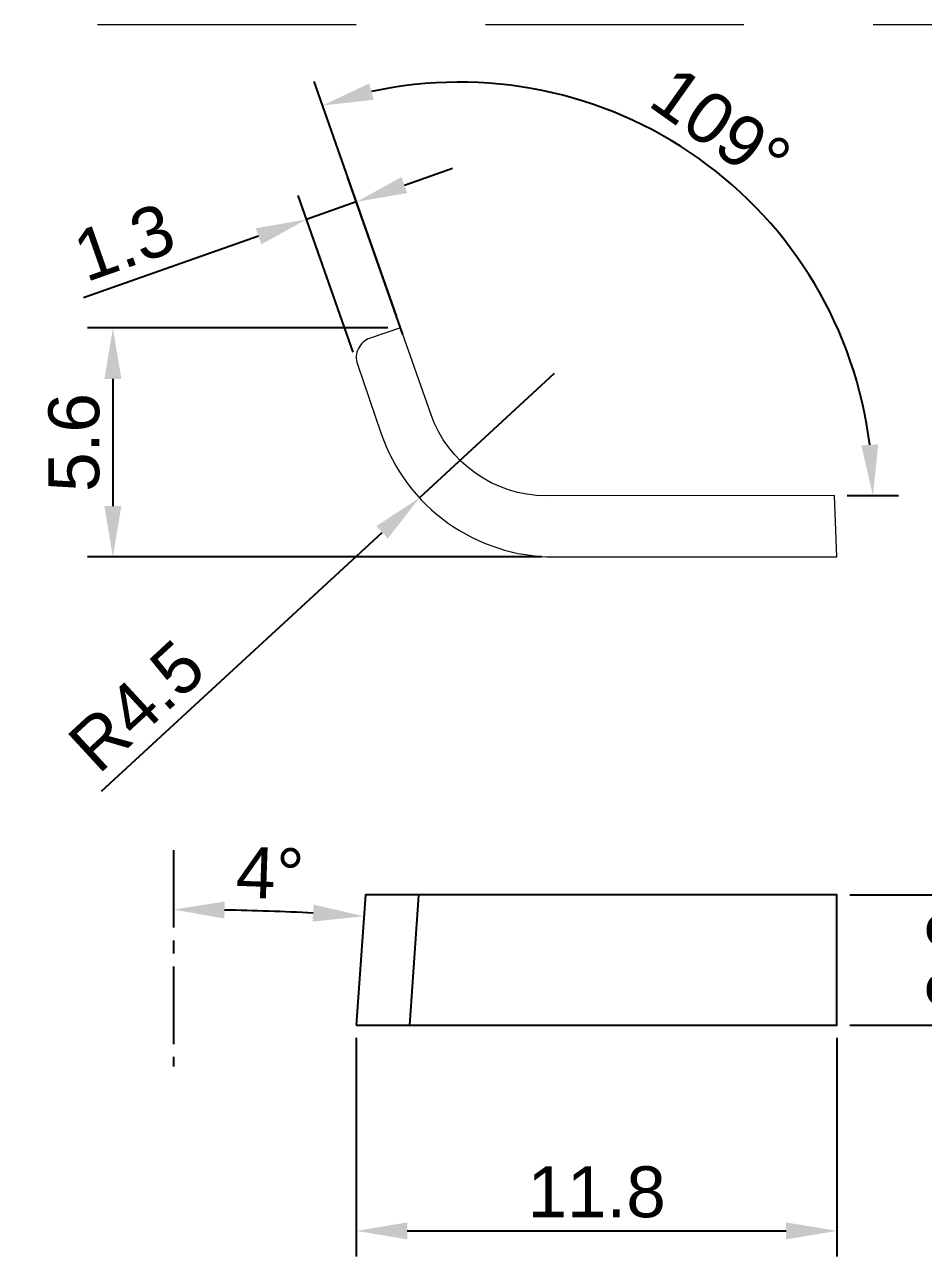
# Model space of a CAD drawing. Header units: millimetres. Extents: x 1399 to 2555, y 1196 to 1555.
# Drawn here: x 2169.8 to 2213.9, y 1403.9 to 1464.3 of the extents above; entities that cross this region are included whole.
import ezdxf

# ---------------------------------------------------------------- set-up
doc = ezdxf.new("R2010")
doc.units = ezdxf.units.MM
doc.linetypes.add('CENTER2', pattern=[28.575, 19.05, -3.175, 3.175, -3.175])
doc.linetypes.add('HIDDEN', pattern=[9.525, 6.35, -3.175])
doc.layers.add('Center Line', color=2, linetype='CENTER2')
doc.layers.add('Dimension', color=3, linetype='Continuous')
doc.styles.get("Standard").update_dxf_attribs({"font": 'arial.ttf'})
doc.styles.add('样式 1', font='romant.shx')
doc.dimstyles.new('ISO-25', dxfattribs={"dimtxt": 2.5, "dimasz": 2.5, "dimexe": 1.25, "dimexo": 0.625, "dimtad": 1, "dimtxsty": 'Standard', "dimcen": 2.5, "dimadec": 0, "dimazin": 0, "dimtfac": 1, "dimtmove": 0, "dimatfit": 3, "dimfxl": 1, "dimarcsym": 0})
doc.dimstyles.new('ISO-25$0', dxfattribs={"dimtxt": 2.5, "dimasz": 2.5, "dimexe": 0.5, "dimexo": 1, "dimgap": 1, "dimtad": 0, "dimtih": 1, "dimtoh": 1, "dimdec": 1, "dimzin": 10, "dimdsep": 46, "dimlunit": 6, "dimtxsty": '样式 1', "dimcen": 0, "dimclrd": 256, "dimclre": 256, "dimclrt": 7, "dimazin": 0, "dimtfac": 1, "dimtdec": 1, "dimtofl": 0, "dimtmove": 0, "dimatfit": 0, "dimfxl": 1, "dimtolj": 1, "dimtzin": 10, "dimarcsym": 0})

# ---------------------------------------------------------------- blocks, each defined once
blk = doc.blocks.new('*D216')
at = {"layer": 'Defpoints', "color": 0, "transparency": 16777216}
for p in [(2186.088, 1455.643), (2188.582, 1448.538), (2186.14, 1447.681)]:
    blk.add_point(p, dxfattribs=at)
at = {"layer": 'Dimension', "color": 0, "lineweight": -2, "transparency": 16777216}
for p, q in [((2188.447, 1456.471), (2190.806, 1457.299)), ((2188.375, 1449.128), (2185.674, 1456.822)), ((2185.932, 1448.27), (2183.231, 1455.965)), ((2186.088, 1455.643), (2183.645, 1454.785)), ((2181.287, 1453.957), (2172.694, 1450.94))]:
    blk.add_line(p, q, dxfattribs=at)
at = {"layer": 'Dimension', "color": 0, "transparency": 16777216}
for points in [[(2188.309, 1456.864), (2188.585, 1456.078), (2186.088, 1455.643)], [(2181.149, 1454.35), (2181.425, 1453.564), (2183.645, 1454.785)]]:
    blk.add_solid(points, dxfattribs=at)
at = {"layer": 'Dimension', "color": 0, "transparency": 16777216, "insert": (2174.69, 1453.657), "char_height": 2.5, "attachment_point": 5, "rotation": 19.34387}
blk.add_mtext('1.3', dxfattribs=at)
blk = doc.blocks.new('*D201')
at = {"layer": 'Defpoints', "color": 0, "transparency": 16777216}
for p in [(2188.261, 1449.454), (2174.133, 1438.214), (2195.809, 1438.214)]:
    blk.add_point(p, dxfattribs=at)
at = {"layer": 'Dimension', "color": 0, "lineweight": -2, "transparency": 16777216}
for p, q in [((2187.636, 1449.454), (2172.883, 1449.454)), ((2174.133, 1446.954), (2174.133, 1440.714)), ((2195.184, 1438.214), (2172.883, 1438.214))]:
    blk.add_line(p, q, dxfattribs=at)
at = {"layer": 'Dimension', "color": 0, "transparency": 16777216}
for points in [[(2173.716, 1446.954), (2174.549, 1446.954), (2174.133, 1449.454)], [(2173.716, 1440.714), (2174.549, 1440.714), (2174.133, 1438.214)]]:
    blk.add_solid(points, dxfattribs=at)
at = {"layer": 'Dimension', "color": 0, "transparency": 16777216, "insert": (2172.231, 1443.834), "char_height": 2.5, "attachment_point": 5, "rotation": 90}
blk.add_mtext('5.6', dxfattribs=at)
blk = doc.blocks.new('*D202')
at = {"layer": 'Defpoints', "color": 0, "transparency": 16777216}
for p in [(2207.485, 1453.285), (2188.261, 1449.454), (2189.743, 1445.232), (2195.405, 1441.22), (2209.573, 1441.222)]:
    blk.add_point(p, dxfattribs=at)
at = {"layer": 'Dimension', "color": 0, "lineweight": -2, "transparency": 16777216}
for p, q in [((2188.054, 1450.044), (2184.012, 1461.558)), ((2210.198, 1441.222), (2212.708, 1441.223))]:
    blk.add_line(p, q, dxfattribs=at)
blk.add_arc((2191.152, 1441.219), 20.306, 7.06829, 102.28537, dxfattribs=at)
at = {"layer": 'Dimension', "color": 0, "transparency": 16777216}
for points in [[(2186.945, 1460.659), (2186.718, 1461.461), (2184.426, 1460.379)], [(2211.719, 1443.743), (2210.888, 1443.692), (2211.458, 1441.222)]]:
    blk.add_solid(points, dxfattribs=at)
at = {"layer": 'Dimension', "color": 0, "transparency": 16777216, "insert": (2203.992, 1459.338), "char_height": 2.5, "attachment_point": 5, "rotation": 324.67683}
blk.add_mtext('109°', dxfattribs=at)
blk = doc.blocks.new('*D144')
at = {"layer": 'Defpoints', "color": 0, "transparency": 16777216}
for p in [(2186.086, 1415.222), (2209.691, 1415.222), (2209.691, 1405.124)]:
    blk.add_point(p, dxfattribs=at)
at = {"layer": 'Dimension', "color": 0, "lineweight": -2, "transparency": 16777216}
for p, q in [((2186.086, 1414.597), (2186.086, 1403.874)), ((2209.691, 1414.597), (2209.691, 1403.874)), ((2188.586, 1405.124), (2207.191, 1405.124))]:
    blk.add_line(p, q, dxfattribs=at)
at = {"layer": 'Dimension', "color": 0, "transparency": 16777216}
for points in [[(2188.586, 1405.54), (2188.586, 1404.707), (2186.086, 1405.124)], [(2207.191, 1405.54), (2207.191, 1404.707), (2209.691, 1405.124)]]:
    blk.add_solid(points, dxfattribs=at)
at = {"layer": 'Dimension', "color": 0, "transparency": 16777216, "insert": (2197.889, 1407.025), "char_height": 2.5, "attachment_point": 5}
blk.add_mtext('11.8', dxfattribs=at)
blk = doc.blocks.new('*D145')
at = {"layer": 'Defpoints', "color": 0, "transparency": 16777216}
for p in [(2209.691, 1421.622), (2217.298, 1421.622), (2209.691, 1415.222)]:
    blk.add_point(p, dxfattribs=at)
at = {"layer": 'Dimension', "color": 0, "lineweight": -2, "transparency": 16777216}
for p, q in [((2210.316, 1421.622), (2218.548, 1421.622)), ((2217.298, 1417.722), (2217.298, 1419.122)), ((2210.316, 1415.222), (2218.548, 1415.222))]:
    blk.add_line(p, q, dxfattribs=at)
at = {"layer": 'Dimension', "color": 0, "transparency": 16777216}
for points in [[(2216.881, 1419.122), (2217.715, 1419.122), (2217.298, 1421.622)], [(2216.881, 1417.722), (2217.715, 1417.722), (2217.298, 1415.222)]]:
    blk.add_solid(points, dxfattribs=at)
at = {"layer": 'Dimension', "color": 0, "transparency": 16777216, "insert": (2215.396, 1418.422), "char_height": 2.5, "attachment_point": 5, "rotation": 90}
blk.add_mtext('3.2', dxfattribs=at)
blk = doc.blocks.new('*D203')
at = {"layer": 'Defpoints', "color": 0, "transparency": 16777216}
for p in [(2177.116, 1423.825), (2186.533, 1421.622), (2183.348, 1420.755), (2186.086, 1415.222), (2177.116, 1413.198)]:
    blk.add_point(p, dxfattribs=at)
at = {"layer": 'Dimension', "color": 0, "lineweight": -2, "transparency": 16777216}
blk.add_arc((2177.116, 1286.944), 133.957, 87.06931, 88.93069, dxfattribs=at)
at = {"layer": 'Dimension', "color": 0, "transparency": 16777216}
for points in [[(2179.612, 1420.46), (2179.62, 1421.294), (2177.116, 1420.9)], [(2183.99, 1421.141), (2183.939, 1420.309), (2186.46, 1420.574)]]:
    blk.add_solid(points, dxfattribs=at)
at = {"layer": 'Dimension', "color": 0, "transparency": 16777216, "insert": (2181.856, 1422.693), "char_height": 2.5, "attachment_point": 5, "rotation": 358}
blk.add_mtext('4°', dxfattribs=at)
blk = doc.blocks.new('*D204')
at = {"layer": 'Defpoints', "color": 0, "transparency": 16777216}
for p in [(2195.809, 1447.214), (2189.191, 1441.115)]:
    blk.add_point(p, dxfattribs=at)
at = {"layer": 'Dimension', "color": 0, "lineweight": -2, "transparency": 16777216}
for p, q in [((2195.809, 1447.214), (2189.191, 1441.115)), ((2173.569, 1426.717), (2187.353, 1439.421))]:
    blk.add_line(p, q, dxfattribs=at)
at = {"layer": 'Dimension', "color": 0, "transparency": 16777216}
blk.add_solid([(2187.07, 1439.727), (2187.635, 1439.114), (2189.191, 1441.115)], dxfattribs=at)
at = {"layer": 'Dimension', "color": 0, "transparency": 16777216, "insert": (2175.303, 1430.895), "char_height": 2.5, "attachment_point": 5, "rotation": 42.6637}
blk.add_mtext('R4.5', dxfattribs=at)

msp = doc.modelspace()

# ---------------------------------------------------------------- linework, layer by layer
at = {"color": 1, "linetype": 'HIDDEN', "lineweight": 9, "ltscale": 2}
msp.add_line((2154.32411, 1464.34844), (2550.76199, 1464.34844), dxfattribs=at)
msp.add_line((2189.13864, 1421.6062), (2188.6922, 1415.22179))
at = {"color": 7, "lineweight": 13}
msp.add_lwpolyline([(2209.69116, 1438.21434), (2209.5726, 1441.22216), (2195.40527, 1441.21974, -0.31849622), (2189.74296, 1445.23232), (2188.26091, 1449.45401), (2186.76708, 1448.95162, 0.41558573), (2186.13952, 1447.68059), (2187.2922, 1444.30555, 0.32079247), (2195.80917, 1438.21435), (2209.69118, 1438.21435)], format="xyb", dxfattribs=at)
msp.add_lwpolyline([(2186.08585, 1415.22179), (2209.69116, 1415.22179), (2209.69116, 1421.62179), (2186.53338, 1421.62179)], close=True)
at = {"layer": 'Center Line', "ltscale": 0.2}
msp.add_line((2177.11576, 1423.82495), (2177.11576, 1413.19817), dxfattribs=at)

# ---------------------------------------------------------------- dimensions: what is measured, and where the dimension line sits
at = {"layer": 'Dimension'}
for base, line1, line2, picture, middle in [((2207.48458, 1453.28454), ((2209.5726, 1441.22216), (2195.40527, 1441.21974)), ((2189.74296, 1445.23232), (2188.26091, 1449.45401)), '*D202', (2203.99193, 1459.33817)), ((2183.34814, 1420.75521), ((2186.53338, 1421.62179), (2186.08585, 1415.22179)), ((2177.11576, 1423.82495), (2177.11576, 1413.19817)), '*D203', (2181.85622, 1422.69253))]:
    dim = msp.add_angular_dim_2l(base=base, line1=line1, line2=line2, dimstyle='ISO-25', override={"dimdec": 1, "dimlfac": 0.5, "dimdsep": 46}, dxfattribs=at)
    dim.commit()
    dim.dimension.update_dxf_attribs({"geometry": picture, "text_midpoint": middle})
dim = msp.add_linear_dim(base=(2186.08834, 1455.64272), p1=(2186.13952, 1447.68059), p2=(2188.58242, 1448.53818), angle=19.3438702, dimstyle='ISO-25$0', override={"dimexe": 1.25, "dimexo": 0.625, "dimgap": 0.625, "dimtad": 1, "dimtih": 0, "dimtoh": 0, "dimlfac": 0.5, "dimzin": 8, "dimlunit": 2, "dimtxsty": 'Standard', "dimcen": 2.5, "dimclrd": 0, "dimclre": 0, "dimclrt": 0, "dimadec": 0, "dimtdec": 2, "dimtofl": 1, "dimatfit": 3, "dimtolj": 0, "dimtzin": 8}, dxfattribs=at)
dim.commit()
dim.dimension.update_dxf_attribs({"geometry": '*D216', "text_midpoint": (2175.31966, 1451.86232), "dimtype": 161})
for base, p1, p2, picture, middle in [((2174.13251, 1438.21435), (2188.26091, 1449.45401), (2195.80917, 1438.21435), '*D201', (2172.23108, 1443.83418)), ((2217.29793, 1421.62179), (2209.69116, 1415.22179), (2209.69116, 1421.62179), '*D145', (2215.39565, 1418.42179))]:
    dim = msp.add_linear_dim(base=base, p1=p1, p2=p2, angle=90, dimstyle='ISO-25$0', override={"dimexe": 1.25, "dimexo": 0.625, "dimgap": 0.625, "dimtad": 1, "dimtih": 0, "dimtoh": 0, "dimlfac": 0.5, "dimzin": 8, "dimlunit": 2, "dimtxsty": 'Standard', "dimcen": 2.5, "dimclrd": 0, "dimclre": 0, "dimclrt": 0, "dimadec": 0, "dimtdec": 2, "dimtofl": 1, "dimatfit": 3, "dimtolj": 0, "dimtzin": 8}, dxfattribs=at)
    dim.commit()
    dim.dimension.update_dxf_attribs({"geometry": picture, "text_midpoint": middle})
dim = msp.add_radius_dim(center=(2195.80917, 1447.21435), mpoint=(2189.19107, 1441.11511), dimstyle='ISO-25', override={"dimdec": 1, "dimlfac": 0.5, "dimdsep": 46}, dxfattribs=at)
dim.commit()
dim.dimension.update_dxf_attribs({"geometry": '*D204', "text_midpoint": (2176.58818, 1429.50026), "dimtype": 164})
dim = msp.add_linear_dim(base=(2209.69116, 1405.12365), p1=(2186.08585, 1415.22179), p2=(2209.69116, 1415.22179), dimstyle='ISO-25$0', override={"dimexe": 1.25, "dimexo": 0.625, "dimgap": 0.625, "dimtad": 1, "dimtih": 0, "dimtoh": 0, "dimlfac": 0.5, "dimzin": 8, "dimlunit": 2, "dimtxsty": 'Standard', "dimcen": 2.5, "dimclrd": 0, "dimclre": 0, "dimclrt": 0, "dimadec": 0, "dimtdec": 2, "dimtofl": 1, "dimatfit": 3, "dimtolj": 0, "dimtzin": 8}, dxfattribs=at)
dim.commit()
dim.dimension.update_dxf_attribs({"geometry": '*D144', "text_midpoint": (2197.88851, 1405.12365), "dimtype": 160})

doc.saveas('drawing.dxf')
